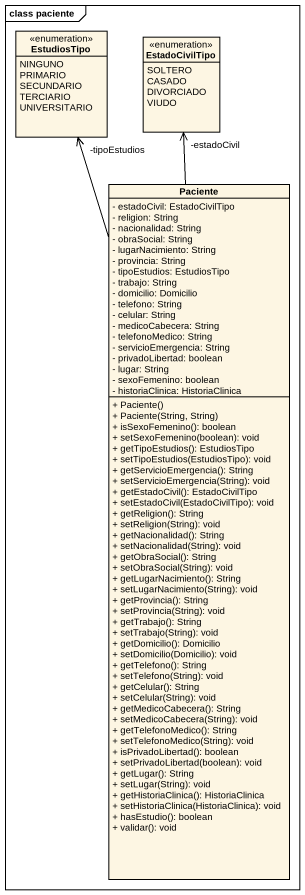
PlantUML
@startuml
mainframe class paciente
hide circle
hide empty members
skinparam classAttributeIconSize 0
enum EstudiosTipo {
  NINGUNO
  PRIMARIO
  SECUNDARIO
  TERCIARIO
  UNIVERSITARIO
}
enum EstadoCivilTipo {
  SOLTERO
  CASADO
  DIVORCIADO
  VIUDO
}
class Paciente {
  - estadoCivil: EstadoCivilTipo
  - religion: String
  - nacionalidad: String
  - obraSocial: String
  - lugarNacimiento: String
  - provincia: String
  - tipoEstudios: EstudiosTipo
  - trabajo: String
  - domicilio: Domicilio
  - telefono: String
  - celular: String
  - medicoCabecera: String
  - telefonoMedico: String
  - servicioEmergencia: String
  - privadoLibertad: boolean
  - lugar: String
  - sexoFemenino: boolean
  - historiaClinica: HistoriaClinica
  + Paciente()
  + Paciente(String, String)
  + isSexoFemenino(): boolean
  + setSexoFemenino(boolean): void
  + getTipoEstudios(): EstudiosTipo
  + setTipoEstudios(EstudiosTipo): void
  + getServicioEmergencia(): String
  + setServicioEmergencia(String): void
  + getEstadoCivil(): EstadoCivilTipo
  + setEstadoCivil(EstadoCivilTipo): void
  + getReligion(): String
  + setReligion(String): void
  + getNacionalidad(): String
  + setNacionalidad(String): void
  + getObraSocial(): String
  + setObraSocial(String): void
  + getLugarNacimiento(): String
  + setLugarNacimiento(String): void
  + getProvincia(): String
  + setProvincia(String): void
  + getTrabajo(): String
  + setTrabajo(String): void
  + getDomicilio(): Domicilio
  + setDomicilio(Domicilio): void
  + getTelefono(): String
  + setTelefono(String): void
  + getCelular(): String
  + setCelular(String): void
  + getMedicoCabecera(): String
  + setMedicoCabecera(String): void
  + getTelefonoMedico(): String
  + setTelefonoMedico(String): void
  + isPrivadoLibertad(): boolean
  + setPrivadoLibertad(boolean): void
  + getLugar(): String
  + setLugar(String): void
  + getHistoriaClinica(): HistoriaClinica
  + setHistoriaClinica(HistoriaClinica): void
  + hasEstudio(): boolean
  + validar(): void
}
Paciente -up-> "-tipoEstudios" EstudiosTipo
Paciente -up-> "-estadoCivil" EstadoCivilTipo
@enduml
